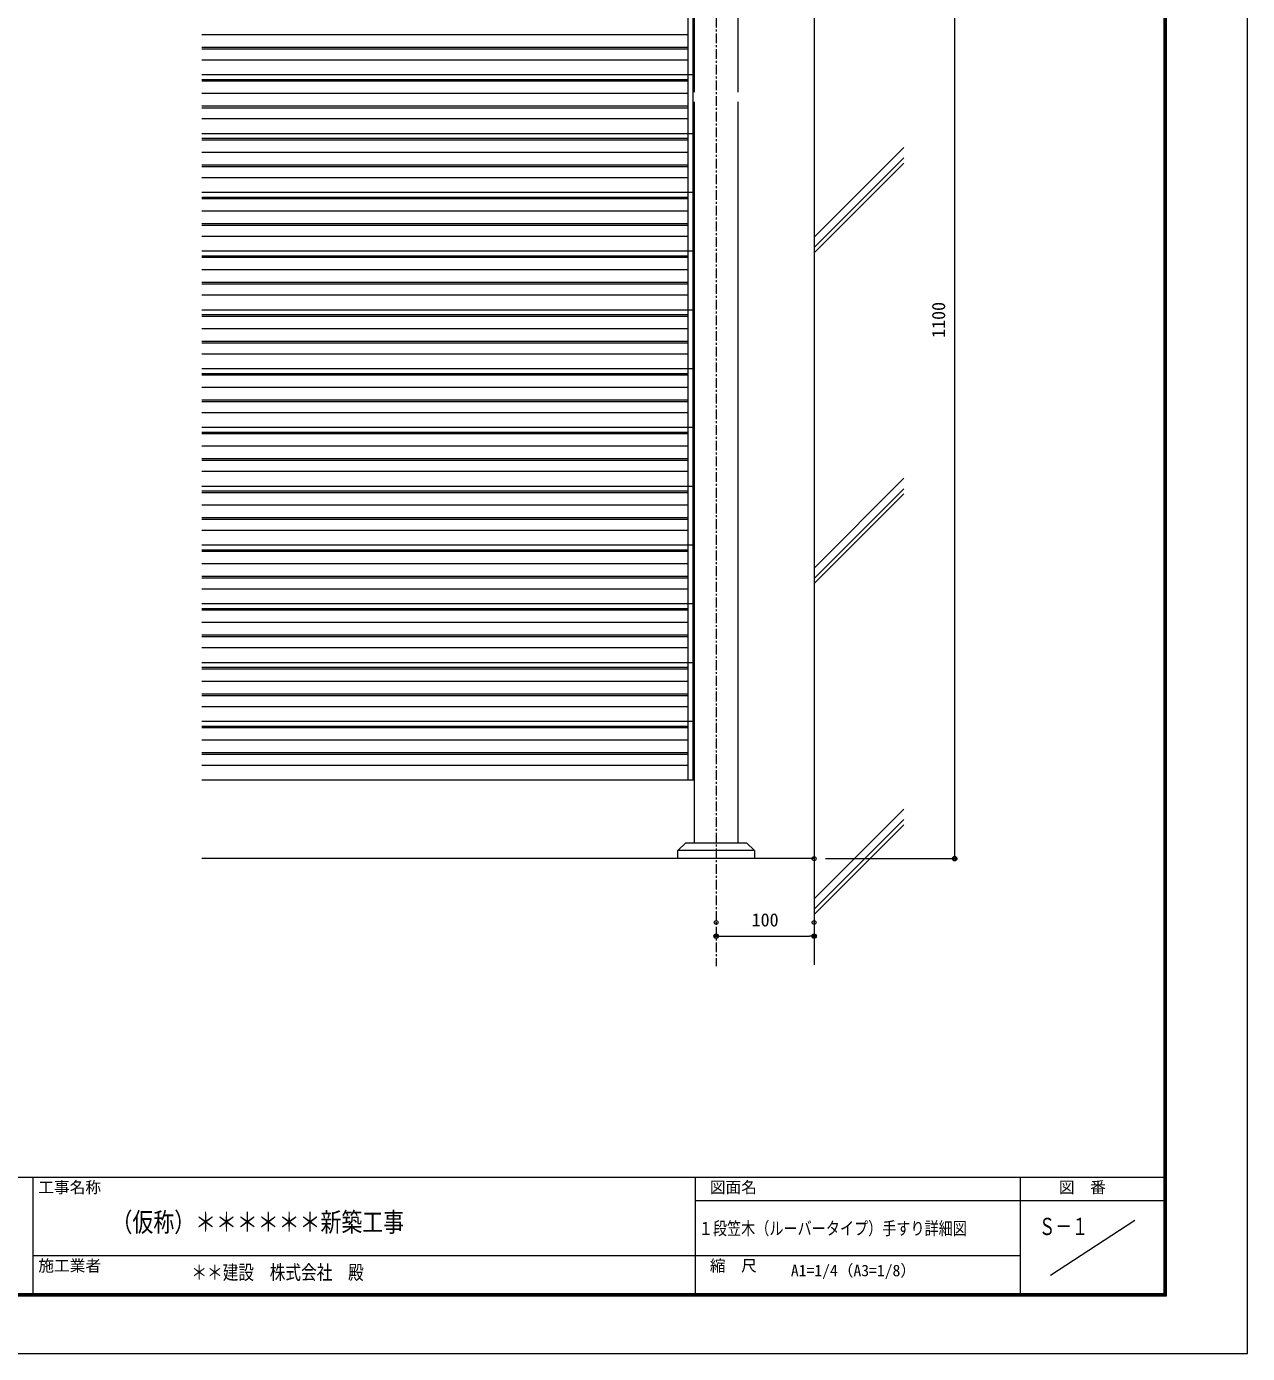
# Model space of a CAD drawing. Units: millimetres, scale not verified. Extents: x -1682 to 1682, y -1188 to 1188.
# Drawn here: x 435 to 1682, y -1188 to 167 of the extents above; entities that cross this region are included whole.
import ezdxf
from ezdxf.enums import TextEntityAlignment as Align

# ---------------------------------------------------------------- set-up
doc = ezdxf.new("R2010")
doc.units = ezdxf.units.MM
doc.header["$LTSCALE"] = 8
doc.header["$PDMODE"] = 32
doc.header["$PDSIZE"] = 4
doc.linetypes.add('USER1', pattern=[2, 1.25, -0.25, 0.25, -0.25])
for name, color, linetype, lineweight in [('0-0_0', 7, 'Continuous', 18), ('0-1_DEFPOINTS', 7, 'Continuous', 18), ('0-6_WAKU', 7, 'Continuous', 18), ('0-C_2躯体線', 4, 'Continuous', 18), ('0-E_3中心線', 2, 'USER1', 18), ('0-F_41ｱﾙﾐ', 6, 'Continuous', 18), ('1-0_1手摺寸法', 7, 'Continuous', 18), ('1-1_42ｱﾙﾐ部品', 6, 'Continuous', 18)]:
    doc.layers.add(name, color=color, linetype=linetype, lineweight=lineweight)
doc.layers.add('0-3_MOJI', color=7, linetype='Continuous')
doc.styles.add('ＭＳ ゴシック', font='')
doc.styles.get('ＭＳ ゴシック').set_extended_font_data('MS Gothic')

# ---------------------------------------------------------------- blocks, each defined once
blk = doc.blocks.new('_ORIGIN2')
at = {"layer": '0-0_0'}
blk.add_line((-0.5, 0), (-1, 0), dxfattribs=at)
for radius in [0.5, 0.25]:
    blk.add_circle((0, 0), radius, dxfattribs=at)
blk = doc.blocks.new('D26')
at = {"layer": '0-1_DEFPOINTS'}
for p in [(1281.301, -324.138), (1381.301, -324.138), (1381.301, -337.994)]:
    blk.add_point(p, dxfattribs=at)
at = {"layer": '1-0_1手摺寸法'}
for p, q in [((1281.301, -335.638), (1281.301, -337.994)), ((1285.901, -337.994), (1376.701, -337.994)), ((1381.301, -335.638), (1381.301, -337.994))]:
    blk.add_line(p, q, dxfattribs=at)
at = {"layer": '1-0_1手摺寸法', "xscale": 4.6, "yscale": 4.6, "rotation": 180}
blk.add_blockref('_ORIGIN2', (1281.301, -337.994), dxfattribs=at)
at = {"layer": '1-0_1手摺寸法', "xscale": 4.6, "yscale": 4.6}
blk.add_blockref('_ORIGIN2', (1381.301, -337.994), dxfattribs=at)
at = {"layer": '1-0_1手摺寸法', "style": 'ＭＳ ゴシック'}
blk.add_text('100', height=13.49, dxfattribs=at).set_placement((1317.501, -332.244), align=Align.BOTTOM_LEFT)
blk = doc.blocks.new('D28')
at = {"layer": '0-1_DEFPOINTS'}
for p in [(1361.301, 841.05), (1524.855, 841.05), (1381.301, -258.95)]:
    blk.add_point(p, dxfattribs=at)
at = {"layer": '1-0_1手摺寸法'}
for p, q in [((1372.801, 841.05), (1524.855, 841.05)), ((1524.855, -254.35), (1524.855, 836.45)), ((1392.801, -258.95), (1524.855, -258.95))]:
    blk.add_line(p, q, dxfattribs=at)
at = {"layer": '1-0_1手摺寸法', "xscale": 4.6, "yscale": 4.6}
for p, rotation in [((1524.855, 841.05), 90), ((1524.855, -258.95), 270)]:
    blk.add_blockref('_ORIGIN2', p, dxfattribs=dict(at, rotation=rotation))
at = {"layer": '1-0_1手摺寸法', "style": 'ＭＳ ゴシック'}
blk.add_text('1100', height=13.49, rotation=90, dxfattribs=at).set_placement((1519.105, 272.65), align=Align.BOTTOM_LEFT)

msp = doc.modelspace()

# ---------------------------------------------------------------- linework, layer by layer
at = {"layer": '0-0_0'}
for p, q in [((1117.062, 372.107), (1117.062, 99.581)), ((1162.062, 99.581), (1162.062, 372.107)), ((1117.062, 89.753), (1117.062, -666.689)), ((1162.062, -666.689), (1162.062, 89.753)), ((1178.562, -674.689), (1100.562, -674.689))]:
    msp.add_line(p, q, dxfattribs=at)
msp.add_lwpolyline([(1178.562, -682.893), (1100.562, -682.893), (1100.562, -674.689), (1108.562, -666.689), (1170.562, -666.689), (1178.562, -674.689)], close=True, dxfattribs=at)
at = {"layer": '0-1_DEFPOINTS', "color": 5}
for p, q in [((1682, -1188), (1682, 1188)), ((-1682, -1188), (1682, -1188))]:
    msp.add_line(p, q, dxfattribs=at)
at = {"layer": '0-6_WAKU'}
for p, q in [((1596.8, -1126.8), (1596.8, 1130.8)), ((1597.4, -1127.4), (1597.4, 1131.4)), ((1598, -1128), (1598, 1132)), ((1598.6, -1128.6), (1598.6, 1132.6)), ((1599.2, -1129.2), (1599.2, 1133.2)), ((-1602, -1008), (1598, -1008)), ((442, -1008), (442, -1128)), ((1118, -1008), (1118, -1128)), ((1450, -1008), (1450, -1128)), ((1118, -1032), (1598, -1032)), ((1480.833, -1108), (1567.167, -1052)), ((442, -1088), (1450, -1088)), ((-1603.2, -1129.2), (1599.2, -1129.2)), ((-1602.6, -1128.6), (1598.6, -1128.6)), ((-1602, -1128), (1598, -1128)), ((-1601.4, -1127.4), (1597.4, -1127.4)), ((-1600.8, -1126.8), (1596.8, -1126.8))]:
    msp.add_line(p, q, dxfattribs=at)
at = {"layer": '0-C_2躯体線'}
for p, q in [((1239.562, 476.339), (1239.562, -791.43)), ((1239.562, -48.445), (1331.15, 43.144)), ((1239.562, -59.054), (1331.15, 32.535)), ((1239.562, -64.347), (1331.15, 27.241)), ((1239.562, -386.202), (1331.15, -294.613)), ((1239.562, -396.81), (1331.15, -305.222)), ((1239.562, -402.104), (1331.15, -310.515)), ((1239.562, -723.958), (1331.15, -632.37)), ((1239.562, -734.567), (1331.15, -642.978)), ((1239.562, -739.861), (1331.15, -648.272)), ((1239.562, -682.893), (614.294, -682.893))]:
    msp.add_line(p, q, dxfattribs=at)
at = {"layer": '0-E_3中心線'}
msp.add_line((1139.562, 495.607), (1139.562, -792.622), dxfattribs=at)
at = {"layer": '0-F_41ｱﾙﾐ'}
for p, q in [((1110.562, 372.107), (1110.562, -602.893)), ((1115.562, 372.107), (1115.562, -602.893))]:
    msp.add_line(p, q, dxfattribs=at)
at = {"layer": '1-1_42ｱﾙﾐ部品'}
for p, q in [((1110.562, 158.107), (614.294, 158.107)), ((1110.562, 145.107), (614.294, 145.107)), ((1110.562, 143.387), (614.294, 143.387)), ((1110.562, 132.208), (614.294, 132.208)), ((1117.062, 117.107), (614.294, 117.107)), ((1110.562, 112.107), (614.294, 112.107)), ((1110.562, 110.707), (614.294, 110.707)), ((1110.562, 98.107), (614.294, 98.107)), ((1110.562, 85.107), (614.294, 85.107)), ((1110.562, 83.387), (614.294, 83.387)), ((1110.562, 72.208), (614.294, 72.208)), ((1117.062, 57.107), (614.294, 57.107)), ((1110.562, 52.107), (614.294, 52.107)), ((1110.562, 50.707), (614.294, 50.707)), ((1110.562, 38.107), (614.294, 38.107)), ((1110.562, 25.107), (614.294, 25.107)), ((1110.562, 23.387), (614.294, 23.387)), ((1110.562, 12.208), (614.294, 12.208)), ((1117.062, -2.893), (614.294, -2.893)), ((1110.562, -7.893), (614.294, -7.893)), ((1110.562, -9.293), (614.294, -9.293)), ((1110.562, -21.893), (614.294, -21.893)), ((1110.562, -34.893), (614.294, -34.893)), ((1110.562, -36.613), (614.294, -36.613)), ((1110.562, -47.792), (614.294, -47.792)), ((1117.062, -62.893), (614.294, -62.893)), ((1110.562, -67.893), (614.294, -67.893)), ((1110.562, -69.293), (614.294, -69.293)), ((1110.562, -81.893), (614.294, -81.893)), ((1110.562, -94.893), (614.294, -94.893)), ((1110.562, -96.613), (614.294, -96.613)), ((1110.562, -107.792), (614.294, -107.792)), ((1117.062, -122.893), (614.294, -122.893)), ((1110.562, -127.893), (614.294, -127.893)), ((1110.562, -129.293), (614.294, -129.293)), ((1110.562, -141.893), (614.294, -141.893)), ((1110.562, -154.893), (614.294, -154.893)), ((1110.562, -156.613), (614.294, -156.613)), ((1110.562, -167.792), (614.294, -167.792)), ((1117.062, -182.893), (614.294, -182.893)), ((1110.562, -187.893), (614.294, -187.893)), ((1110.562, -189.293), (614.294, -189.293)), ((1110.562, -201.893), (614.294, -201.893)), ((1110.562, -214.893), (614.294, -214.893)), ((1110.562, -216.613), (614.294, -216.613)), ((1110.562, -227.792), (614.294, -227.792)), ((1117.062, -242.893), (614.294, -242.893)), ((1110.562, -247.893), (614.294, -247.893)), ((1110.562, -249.293), (614.294, -249.293)), ((1110.562, -261.893), (614.294, -261.893)), ((1110.562, -274.893), (614.294, -274.893)), ((1110.562, -276.613), (614.294, -276.613)), ((1110.562, -287.792), (614.294, -287.792)), ((1117.062, -302.893), (614.294, -302.893)), ((1110.562, -307.893), (614.294, -307.893)), ((1110.562, -309.293), (614.294, -309.293)), ((1110.562, -321.893), (614.294, -321.893)), ((1110.562, -334.893), (614.294, -334.893)), ((1110.562, -336.613), (614.294, -336.613)), ((1110.562, -347.792), (614.294, -347.792)), ((1117.062, -362.893), (614.294, -362.893)), ((1110.562, -367.893), (614.294, -367.893)), ((1110.562, -369.293), (614.294, -369.293)), ((1110.562, -381.893), (614.294, -381.893)), ((1110.562, -394.893), (614.294, -394.893)), ((1110.562, -396.613), (614.294, -396.613)), ((1110.562, -407.792), (614.294, -407.792)), ((1117.062, -422.893), (614.294, -422.893)), ((1110.562, -427.893), (614.294, -427.893)), ((1110.562, -429.293), (614.294, -429.293)), ((1110.562, -441.893), (614.294, -441.893)), ((1110.562, -454.893), (614.294, -454.893)), ((1110.562, -456.613), (614.294, -456.613)), ((1110.562, -467.792), (614.294, -467.792)), ((1117.062, -482.893), (614.294, -482.893)), ((1110.562, -487.893), (614.294, -487.893)), ((1110.562, -489.293), (614.294, -489.293)), ((1110.562, -501.893), (614.294, -501.893)), ((1110.562, -514.893), (614.294, -514.893)), ((1110.562, -516.613), (614.294, -516.613)), ((1110.562, -527.792), (614.294, -527.792)), ((1117.062, -542.893), (614.294, -542.893)), ((1110.562, -547.893), (614.294, -547.893)), ((1110.562, -549.293), (614.294, -549.293)), ((1110.562, -561.893), (614.294, -561.893)), ((1110.562, -574.893), (614.294, -574.893)), ((1110.562, -576.613), (614.294, -576.613)), ((1110.562, -587.792), (614.294, -587.792)), ((1117.062, -602.893), (614.294, -602.893))]:
    msp.add_line(p, q, dxfattribs=at)

# ---------------------------------------------------------------- block references
at = {"layer": '1-0_1手摺寸法'}
for name in ['D28', 'D26']:
    msp.add_blockref(name, (-141.739, -423.942), dxfattribs=at)

# ---------------------------------------------------------------- texts
at = {"layer": '0-0_0', "style": 'ＭＳ ゴシック'}
for s, height, width, p in [('（仮称）＊＊＊＊＊＊新築工事', 19.55, 0.8, (522.245, -1069.614)), ('１段笠木（ルーバータイプ）手すり詳細図', 13.2, 0.8, (1121.874, -1070.887)), ('Ｓ－１', 17.6, 0.7, (1469.017, -1072.441)), ('＊＊建設\u3000株式会社\u3000殿', 14.66, 0.8, (603.728, -1116.921))]:
    msp.add_text(s, height=height, dxfattribs=dict(at, width=width)).set_placement(p, align=Align.BOTTOM_LEFT)
msp.add_text('A1=1/4（A3=1/8）', height=11.73, dxfattribs=at).set_placement((1215.845, -1112.711), align=Align.BOTTOM_LEFT)
at = {"layer": '0-3_MOJI', "style": 'ＭＳ ゴシック'}
for s, p in [('工事名称', (447.508, -1027.794)), ('図面名', (1133.108, -1027.794)), ('図  番', (1489.423, -1027.794)), ('施工業者', (447.508, -1107.794)), ('縮  尺', (1133.108, -1107.794))]:
    msp.add_text(s, height=11.73, dxfattribs=at).set_placement(p, align=Align.BOTTOM_LEFT)

doc.saveas('drawing.dxf')
